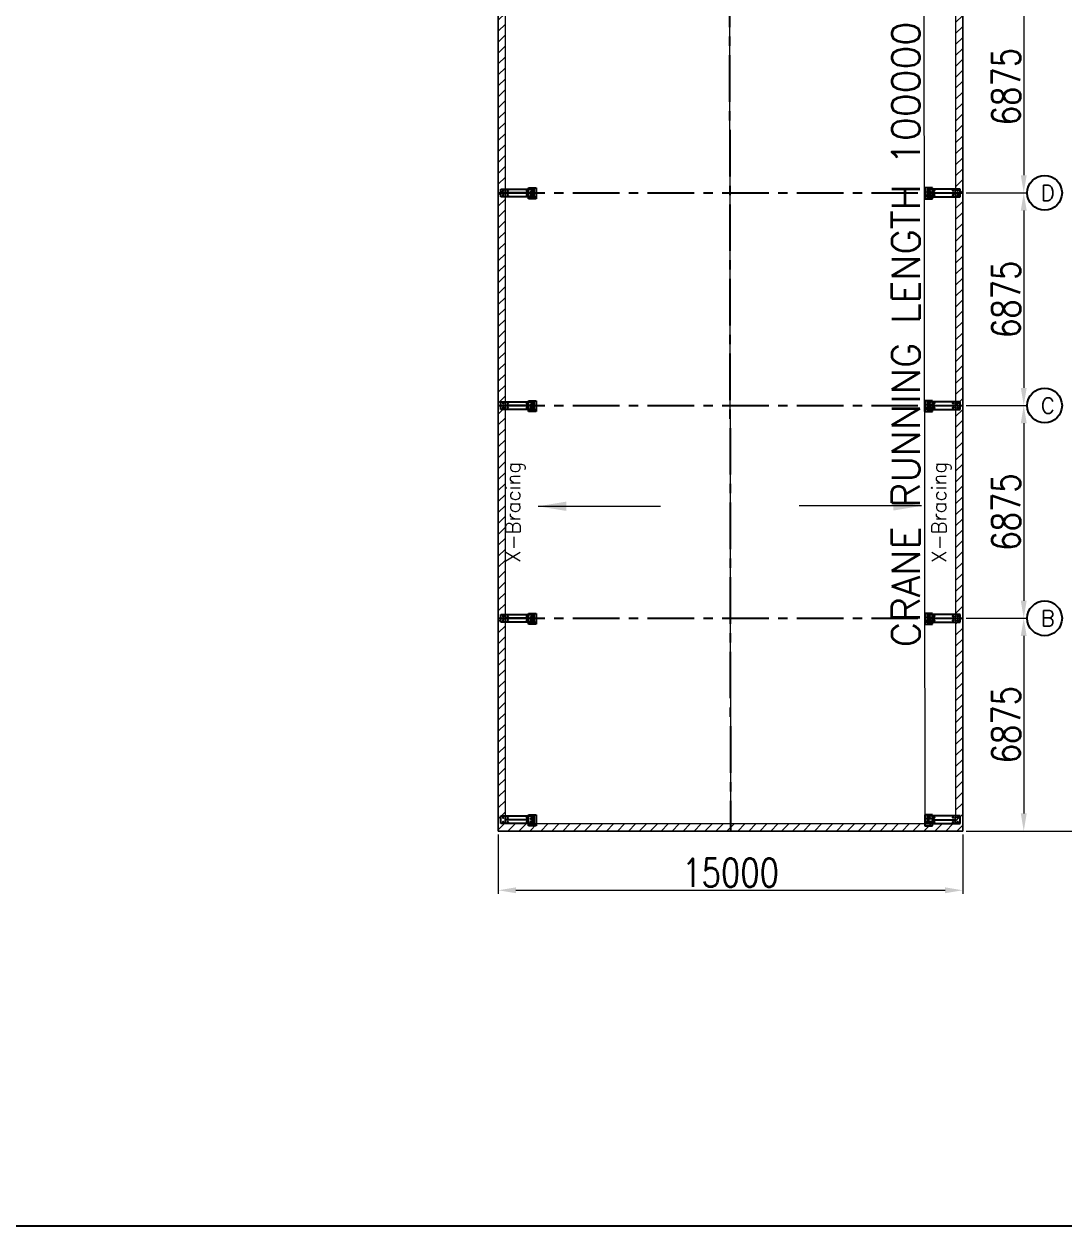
# Model space of a CAD drawing. Header units: millimetres. Extents: x 68421 to 1479662, y -51504 to 144751.
# Drawn here: x 1007981 to 1041566, y -30073 to 8771 of the extents above; entities that cross this region are included whole.
import ezdxf

# ---------------------------------------------------------------- set-up
doc = ezdxf.new("R2010")
doc.units = ezdxf.units.MM
doc.header["$LTSCALE"] = 0.35
doc.header["$MEASUREMENT"] = 0
doc.linetypes.add('CENTER', pattern=[6884.562, 4302.852, -860.57, 860.57, -860.57])
doc.linetypes.add('CONTIN', pattern=[0, 0, 0])
doc.layers.get('0').update_dxf_attribs({"linetype": 'CONTIN'})
doc.layers.get('Defpoints').update_dxf_attribs({"linetype": 'CONTINUOUS'})
for name, color, linetype in [('1', 7, 'CONTIN'), ('10', 10, 'CONTIN'), ('13', 1, 'CONTIN'), ('2', 6, 'CONTIN'), ('22', 7, 'CONTIN'), ('27', 1, 'CENTER')]:
    doc.layers.add(name, color=color, linetype=linetype)
doc.styles.add('SIMPLEX', font='simplex.shx', dxfattribs={"width": 0.8})
doc.dimstyles.new('FOR D', dxfattribs={"dimscale": 114, "dimtxt": 2, "dimasz": 2, "dimexe": 1, "dimexo": 1, "dimgap": 1, "dimtad": 1, "dimdec": 0, "dimzin": 0, "dimdsep": 46, "dimtxsty": 'SIMPLEX', "dimcen": 1, "dimclrd": 6, "dimclre": 6, "dimclrt": 7, "dimadec": 0, "dimazin": 0, "dimtfac": 1, "dimtdec": 0, "dimtofl": 0, "dimtmove": 0, "dimatfit": 3, "dimfxl": 1, "dimtolj": 1, "dimtzin": 0, "dimlwd": 0, "dimlwe": 0, "dimarcsym": 1})

# ---------------------------------------------------------------- blocks, each defined once
blk = doc.blocks.new('WCOL')
for p, q in [((-448.874, 875.304), (448.874, 875.304)), ((0, 875.304), (0, 0)), ((-448.874, 0), (448.874, 0))]:
    blk.add_line(p, q)
blk = doc.blocks.new('BOLT_0')
at = {"layer": '1'}
blk.add_circle((0, 0), 25.4, dxfattribs=at)
blk = doc.blocks.new('GFGFG')
at = {"layer": '10'}
for p, q in [((826713.997, -216657.3255), (826463.997, -216657.3255)), ((826463.997, -216657.3255), (826463.997, -217007.3255)), ((827604, -216690.3335), (826544, -216690.3335)), ((826544, -216690.3335), (826544, -216940.3335)), ((826713.997, -217007.3255), (826713.997, -216657.3255)), ((827604, -216940.3335), (827604, -216690.3335)), ((826463.997, -217007.3255), (826713.997, -217007.3255)), ((826544, -216940.3335), (827604, -216940.3335))]:
    blk.add_line(p, q, dxfattribs=at)
for name, p, xscale, yscale, zscale, rotation in [('WCOL', (826589, -216657.3255), 0.25309152, 0.3281104, 0.3281104, 179.9999999999995), ('BOLT_0', (826619, -216740.3335), 0.5905512, 0.5905512, 0.5905512, 269.9999999999995), ('BOLT_0', (826769, -216740.3335), 0.5905512, 0.5905512, 0.5905512, 269.9999999999995), ('WCOL', (827459, -216815.3335), 0.16197856, 0.79950952, 0.79950952, 89.99999999999947), ('BOLT_0', (827379, -216740.3335), 0.5905512, 0.5905512, 0.5905512, 269.9999999999995), ('BOLT_0', (827529, -216740.3335), 0.5905512, 0.5905512, 0.5905512, 269.9999999999995), ('BOLT_0', (826539, -216782.3255), 0.31496062, 0.31496062, 0.31496062, 269.9999999999995), ('BOLT_0', (826539, -216882.3255), 0.31496062, 0.31496062, 0.31496062, 269.9999999999995), ('BOLT_0', (826619, -216890.3335), 0.5905512, 0.5905512, 0.5905512, 269.9999999999995), ('BOLT_0', (826639, -216782.3255), 0.31496062, 0.31496062, 0.31496062, 269.9999999999995), ('BOLT_0', (826639, -216882.3255), 0.31496062, 0.31496062, 0.31496062, 269.9999999999995), ('BOLT_0', (826769, -216890.3335), 0.5905512, 0.5905512, 0.5905512, 269.9999999999995), ('BOLT_0', (827379, -216890.3335), 0.5905512, 0.5905512, 0.5905512, 269.9999999999995), ('BOLT_0', (827529, -216890.3335), 0.5905512, 0.5905512, 0.5905512, 269.9999999999995)]:
    blk.add_blockref(name, p, dxfattribs=dict(at, xscale=xscale, yscale=yscale, zscale=zscale, rotation=rotation))
blk = doc.blocks.new('*D258')
at = {"color": 6, "linetype": 'Continuous', "lineweight": 0}
for p, q in [((1038413, 10190), (1040382, 10190)), ((1040268, 9620), (1040268, 3885)), ((1038413, 3315), (1040382, 3315))]:
    blk.add_line(p, q, dxfattribs=at)
at = {"color": 6, "linetype": 'Continuous', "lineweight": 5}
for points in [[(1040363, 9620), (1040173, 9620), (1040268, 10190)], [(1040173, 3885), (1040363, 3885), (1040268, 3315)]]:
    blk.add_solid(points, dxfattribs=at)
at = {"layer": 'Defpoints', "color": 0, "linetype": 'Continuous', "lineweight": 5}
for p in [(1038299, 10190), (1038299, 3315), (1040268, 3315)]:
    blk.add_point(p, dxfattribs=at)
at = {"color": 7, "linetype": 'Continuous', "lineweight": 5, "insert": (1039698, 6752), "char_height": 912, "attachment_point": 5, "rotation": 90, "style": 'SIMPLEX'}
blk.add_mtext('\\A1;6875', dxfattribs=at)
blk = doc.blocks.new('*D259')
at = {"color": 6, "linetype": 'Continuous', "lineweight": 0}
for p, q in [((1038413, 3315), (1040382, 3315)), ((1040268, 2745), (1040268, -2990)), ((1038413, -3560), (1040382, -3560))]:
    blk.add_line(p, q, dxfattribs=at)
at = {"color": 6, "linetype": 'Continuous', "lineweight": 5}
for points in [[(1040363, 2745), (1040173, 2745), (1040268, 3315)], [(1040173, -2990), (1040363, -2990), (1040268, -3560)]]:
    blk.add_solid(points, dxfattribs=at)
at = {"layer": 'Defpoints', "color": 0, "linetype": 'Continuous', "lineweight": 5}
for p in [(1038299, 3315), (1038299, -3560), (1040268, -3560)]:
    blk.add_point(p, dxfattribs=at)
at = {"color": 7, "linetype": 'Continuous', "lineweight": 5, "insert": (1039698, -123), "char_height": 912, "attachment_point": 5, "rotation": 90, "style": 'SIMPLEX'}
blk.add_mtext('\\A1;6875', dxfattribs=at)
blk = doc.blocks.new('*D260')
at = {"color": 6, "linetype": 'Continuous', "lineweight": 0}
for p, q in [((1038413, -3560), (1040382, -3560)), ((1040268, -4130), (1040268, -9865)), ((1038413, -10435), (1040382, -10435))]:
    blk.add_line(p, q, dxfattribs=at)
at = {"color": 6, "linetype": 'Continuous', "lineweight": 5}
for points in [[(1040363, -4130), (1040173, -4130), (1040268, -3560)], [(1040173, -9865), (1040363, -9865), (1040268, -10435)]]:
    blk.add_solid(points, dxfattribs=at)
at = {"layer": 'Defpoints', "color": 0, "linetype": 'Continuous', "lineweight": 5}
for p in [(1038299, -3560), (1038299, -10435), (1040268, -10435)]:
    blk.add_point(p, dxfattribs=at)
at = {"color": 7, "linetype": 'Continuous', "lineweight": 5, "insert": (1039698, -6998), "char_height": 912, "attachment_point": 5, "rotation": 90, "style": 'SIMPLEX'}
blk.add_mtext('\\A1;6875', dxfattribs=at)
blk = doc.blocks.new('*D261')
at = {"color": 6, "linetype": 'Continuous', "lineweight": 0}
for p, q in [((1038413, -10435), (1040382, -10435)), ((1040268, -11005), (1040268, -16740)), ((1038413, -17310), (1040382, -17310))]:
    blk.add_line(p, q, dxfattribs=at)
at = {"color": 6, "linetype": 'Continuous', "lineweight": 5}
for points in [[(1040363, -11005), (1040173, -11005), (1040268, -10435)], [(1040173, -16740), (1040363, -16740), (1040268, -17310)]]:
    blk.add_solid(points, dxfattribs=at)
at = {"layer": 'Defpoints', "color": 0, "linetype": 'Continuous', "lineweight": 5}
for p in [(1038299, -10435), (1038299, -17310), (1040268, -17310)]:
    blk.add_point(p, dxfattribs=at)
at = {"color": 7, "linetype": 'Continuous', "lineweight": 5, "insert": (1039698, -13873), "char_height": 912, "attachment_point": 5, "rotation": 90, "style": 'SIMPLEX'}
blk.add_mtext('\\A1;6875', dxfattribs=at)
blk = doc.blocks.new('*D265')
at = {"color": 6, "linetype": 'Continuous', "lineweight": 0}
for p, q in [((1023299, -17424), (1023299, -19338)), ((1038299, -17424), (1038299, -19338)), ((1023869, -19224), (1037729, -19224))]:
    blk.add_line(p, q, dxfattribs=at)
at = {"color": 6, "linetype": 'Continuous', "lineweight": 5}
for points in [[(1023869, -19129), (1023869, -19319), (1023299, -19224)], [(1037729, -19319), (1037729, -19129), (1038299, -19224)]]:
    blk.add_solid(points, dxfattribs=at)
at = {"layer": 'Defpoints', "color": 0, "linetype": 'Continuous', "lineweight": 5}
for p in [(1023299, -17310), (1038299, -17310), (1038299, -19224)]:
    blk.add_point(p, dxfattribs=at)
at = {"color": 7, "linetype": 'Continuous', "lineweight": 5, "insert": (1030799, -18654), "char_height": 912, "attachment_point": 5, "style": 'SIMPLEX'}
blk.add_mtext('\\A1;15000', dxfattribs=at)
blk = doc.blocks.new('*D270')
at = {"color": 6, "linetype": 'Continuous', "lineweight": 0}
for p, q in [((1040382, 82690), (1043169, 82690)), ((1043055, 82120), (1043055, -16740)), ((1040382, -17310), (1043169, -17310))]:
    blk.add_line(p, q, dxfattribs=at)
at = {"color": 6, "linetype": 'Continuous', "lineweight": 5}
for points in [[(1043150, 82120), (1042960, 82120), (1043055, 82690)], [(1042960, -16740), (1043150, -16740), (1043055, -17310)]]:
    blk.add_solid(points, dxfattribs=at)
at = {"layer": 'Defpoints', "color": 0, "linetype": 'Continuous', "lineweight": 5}
for p in [(1040268, 82690), (1040268, -17310), (1043055, -17310)]:
    blk.add_point(p, dxfattribs=at)
at = {"color": 7, "linetype": 'Continuous', "lineweight": 5, "insert": (1042428, 32690), "char_height": 912, "attachment_point": 5, "rotation": 90, "style": 'SIMPLEX'}
blk.add_mtext('\\A1;100000 OUT-TO-OUT OF STEEL LINE', dxfattribs=at)

msp = doc.modelspace()

# ---------------------------------------------------------------- hatches: boundary and pattern name
at = {"linetype": 'Continuous', "lineweight": 5}
h = msp.add_hatch(dxfattribs=at)
h.set_pattern_fill('ANSI31', color=256, scale=2000)
h.set_pattern_definition([(45, (230853.73, 268272), (-176.776695, 176.776695), [])])
h.paths.add_polyline_path([(1023298.82805, 37689.899), (1023298.82805, -17310.101), (1038298.82805, -17310.101), (1038298.82805, 82689.899), (1023298.82805, 82689.899), (1023298.82805, 82459.899), (1038068.82805, 82459.899), (1038068.82805, -17080.101), (1023528.82805, -17080.101), (1023528.82805, 37689.899)])

# ---------------------------------------------------------------- linework, layer by layer
msp.add_line((1030683.82805, 82459.899), (1030795.52789, -17080.101), dxfattribs=at)
at = {"color": 4, "linetype": 'Continuous', "lineweight": 5}
msp.add_line((1036962.39634, 82383.61872), (1037074.09618, -17156.38128), dxfattribs=at)
at = {"linetype": 'Continuous', "lineweight": 5}
msp.add_lwpolyline([(1023298.82805, 82689.899), (1038298.82805, 82689.899), (1038298.82805, -17310.101), (1023298.82805, -17310.101)], close=True, dxfattribs=at)
for points in [[(1023298.82805, 82689.899), (1038298.82805, 82689.899), (1038298.82805, -17310.101), (1023298.82805, -17310.101), (1023298.82805, 37689.899)], [(1023298.82805, 37689.899), (1023298.82805, -17310.101), (1038298.82805, -17310.101), (1038298.82805, 82689.899), (1023298.82805, 82689.899), (1023298.82805, 82459.899), (1038068.82805, 82459.899), (1038068.82805, -17080.101), (1023528.82805, -17080.101), (1023528.82805, 37689.899), (1023298.82805, 37689.899)], [(1023298.82805, 82459.899), (1038068.82805, 82459.899), (1038068.82805, -17080.101), (1023528.82805, -17080.101), (1023528.82805, 37689.899)]]:
    msp.add_lwpolyline(points, dxfattribs=at)
at = {"layer": '13'}
for centre in [(1040942.81805, 3314.899), (1040942.81805, -3560.101), (1040942.81805, -10435.101)]:
    msp.add_circle(centre, 561.092, dxfattribs=at)
at = {"layer": '22'}
msp.add_line((927940.72605, -30072.89102), (1111605, -30072.89102), dxfattribs=at)
at = {"layer": '27'}
for p, q in [((1030683.82805, 82459.899), (1030795.78598, -17310.101)), ((1023298.82805, 3314.899), (1038298.82805, 3314.899)), ((1023298.82805, -3560.101), (1038298.82805, -3560.101)), ((1023298.82805, -10435.101), (1038298.82805, -10435.101))]:
    msp.add_line(p, q, dxfattribs=at)

# ---------------------------------------------------------------- block references
at = {"linetype": 'Continuous', "lineweight": 5, "xscale": -1}
for p in [(1850987.82805, 220130.2325), (1850987.82805, 213255.2325), (1850987.82805, 206380.2325), (1850987.82805, 199870.2325)]:
    msp.add_blockref('GFGFG', p, dxfattribs=at)
at = {"linetype": 'Continuous', "lineweight": 5}
for p in [(210609.82805, 220130.2325), (210609.82805, 213255.2325), (210609.82805, 206380.2325), (210609.82805, 199870.2325)]:
    msp.add_blockref('GFGFG', p, dxfattribs=at)

# ---------------------------------------------------------------- texts
at = {"color": 4, "linetype": 'Continuous', "lineweight": 5, "style": 'SIMPLEX'}
msp.add_text('CRANE RUNNING LENGTH 100000', height=900, rotation=90, dxfattribs=at).set_placement((1036913, -11366))
at = {"layer": '13', "style": 'SIMPLEX'}
for s, p in [('D', (1040816.57305, 3062.407)), ('C', (1040816.57305, -3812.593)), ('B', (1040816.57305, -10687.593))]:
    msp.add_text(s, height=504.983, dxfattribs=at).set_placement(p)
at = {"layer": '2', "style": 'SIMPLEX'}
for p in [(1024008, -8641), (1037765.52305, -8641)]:
    msp.add_text('X-Bracing', height=467.577, rotation=90, dxfattribs=at).set_placement(p)

# ---------------------------------------------------------------- dimensions: what is measured, and where the dimension line sits
at = {"linetype": 'Continuous', "lineweight": 5}
dim = msp.add_linear_dim(base=(1043055, -17310.101), p1=(1040267.72605, 82689.899), p2=(1040267.72605, -17310.101), angle=90, text='<> OUT-TO-OUT OF STEEL LINE', dimstyle='FOR D', override={"dimtxt": 8, "dimasz": 5, "dimgap": 1.5}, dxfattribs=at)
dim.commit()
dim.dimension.update_dxf_attribs({"geometry": '*D270', "text_midpoint": (1042428, 32689.899)})
for base, p1, p2, picture, middle in [((1040267.72605, 3314.899), (1038298.82805, 10189.899), (1038298.82805, 3314.899), '*D258', (1039697.72605, 6752.399)), ((1040267.72605, -3560.101), (1038298.82805, 3314.899), (1038298.82805, -3560.101), '*D259', (1039697.72605, -122.601)), ((1040267.72605, -10435.101), (1038298.82805, -3560.101), (1038298.82805, -10435.101), '*D260', (1039697.72605, -6997.601)), ((1040267.72605, -17310.101), (1038298.82805, -10435.101), (1038298.82805, -17310.101), '*D261', (1039697.72605, -13872.601))]:
    dim = msp.add_linear_dim(base=base, p1=p1, p2=p2, angle=90, dimstyle='FOR D', override={"dimtxt": 8, "dimasz": 5}, dxfattribs=at)
    dim.commit()
    dim.dimension.update_dxf_attribs({"geometry": picture, "text_midpoint": middle})
dim = msp.add_linear_dim(base=(1038298.82805, -19224), p1=(1023298.82805, -17310.101), p2=(1038298.82805, -17310.101), dimstyle='FOR D', override={"dimtxt": 8, "dimasz": 5}, dxfattribs=at)
dim.commit()
dim.dimension.update_dxf_attribs({"geometry": '*D265', "text_midpoint": (1030798.82805, -19224), "dimtype": 160})

# ---------------------------------------------------------------- leaders
for points in [[(1024583.13042, -6815.56214), (1028532.12047, -6806.69933)], [(1036965.63453, -6801.66699), (1033016.63453, -6801.66699)]]:
    msp.add_leader(points, dimstyle='FOR D', override={"dimasz": 8, "dimgap": 1, "dimtad": 0}, dxfattribs=at)

doc.saveas('drawing.dxf')
